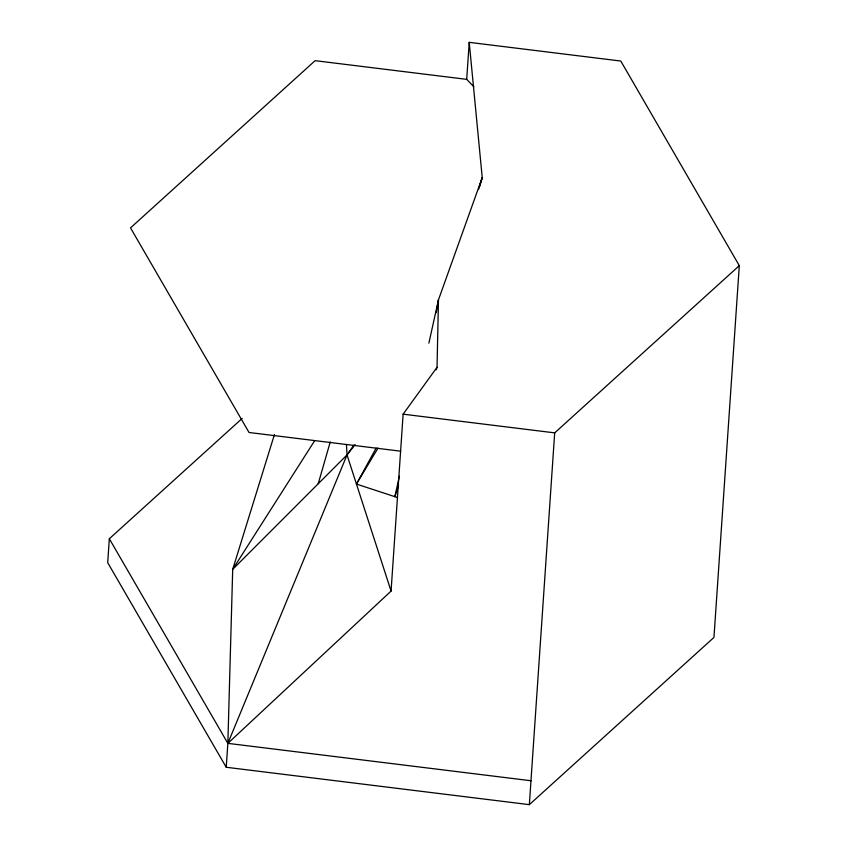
<?xml version="1.0" encoding="UTF-8"?>
<svg xmlns="http://www.w3.org/2000/svg" width="847" height="847" viewBox="0 0 847 847"><rect width="100%" height="100%" fill="white"/><g stroke="black" fill="none" stroke-linecap="round" stroke-linejoin="round"><path stroke-width="1.27" d="M436.216 369.832L437.031 367.323L438.471 299.827L482.229 177.574L469.217 42.35L620.777 61.037L739.304 265.651L713.957 637.431L529.343 804.65L226.223 767.266L107.696 562.662L109.327 538.756L242.168 418.429M226.223 767.266L227.854 743.359L232.703 569.364L274.439 434.543M109.327 538.756L227.854 743.359L391.07 591.079L403.13 414.172L437.031 367.323M473.865 86.765L466.697 79.353L469.217 42.35M529.343 804.65L554.69 432.87L739.304 265.651M436.3 312.596L438.471 299.827L428.878 343.109M399.403 476.173L394.861 496.681L398.545 485.373M318.218 483.764L330.245 441.943M479.571 186.425L482.229 177.574L478.767 188.955M397.328 497.485L356.449 484.061L376.1 448.127M356.449 484.061L378.016 448.052M314.745 440.567L232.703 569.364L347.026 454.924L355.158 444.601M353.834 445.173L347.026 454.924L227.854 743.359L530.974 780.743M466.697 79.353L315.126 60.666L130.523 227.885L249.039 432.489L400.61 451.186M403.13 414.172L554.69 432.87M391.07 591.079L347.026 454.924L346.455 444.516"/></g></svg>
